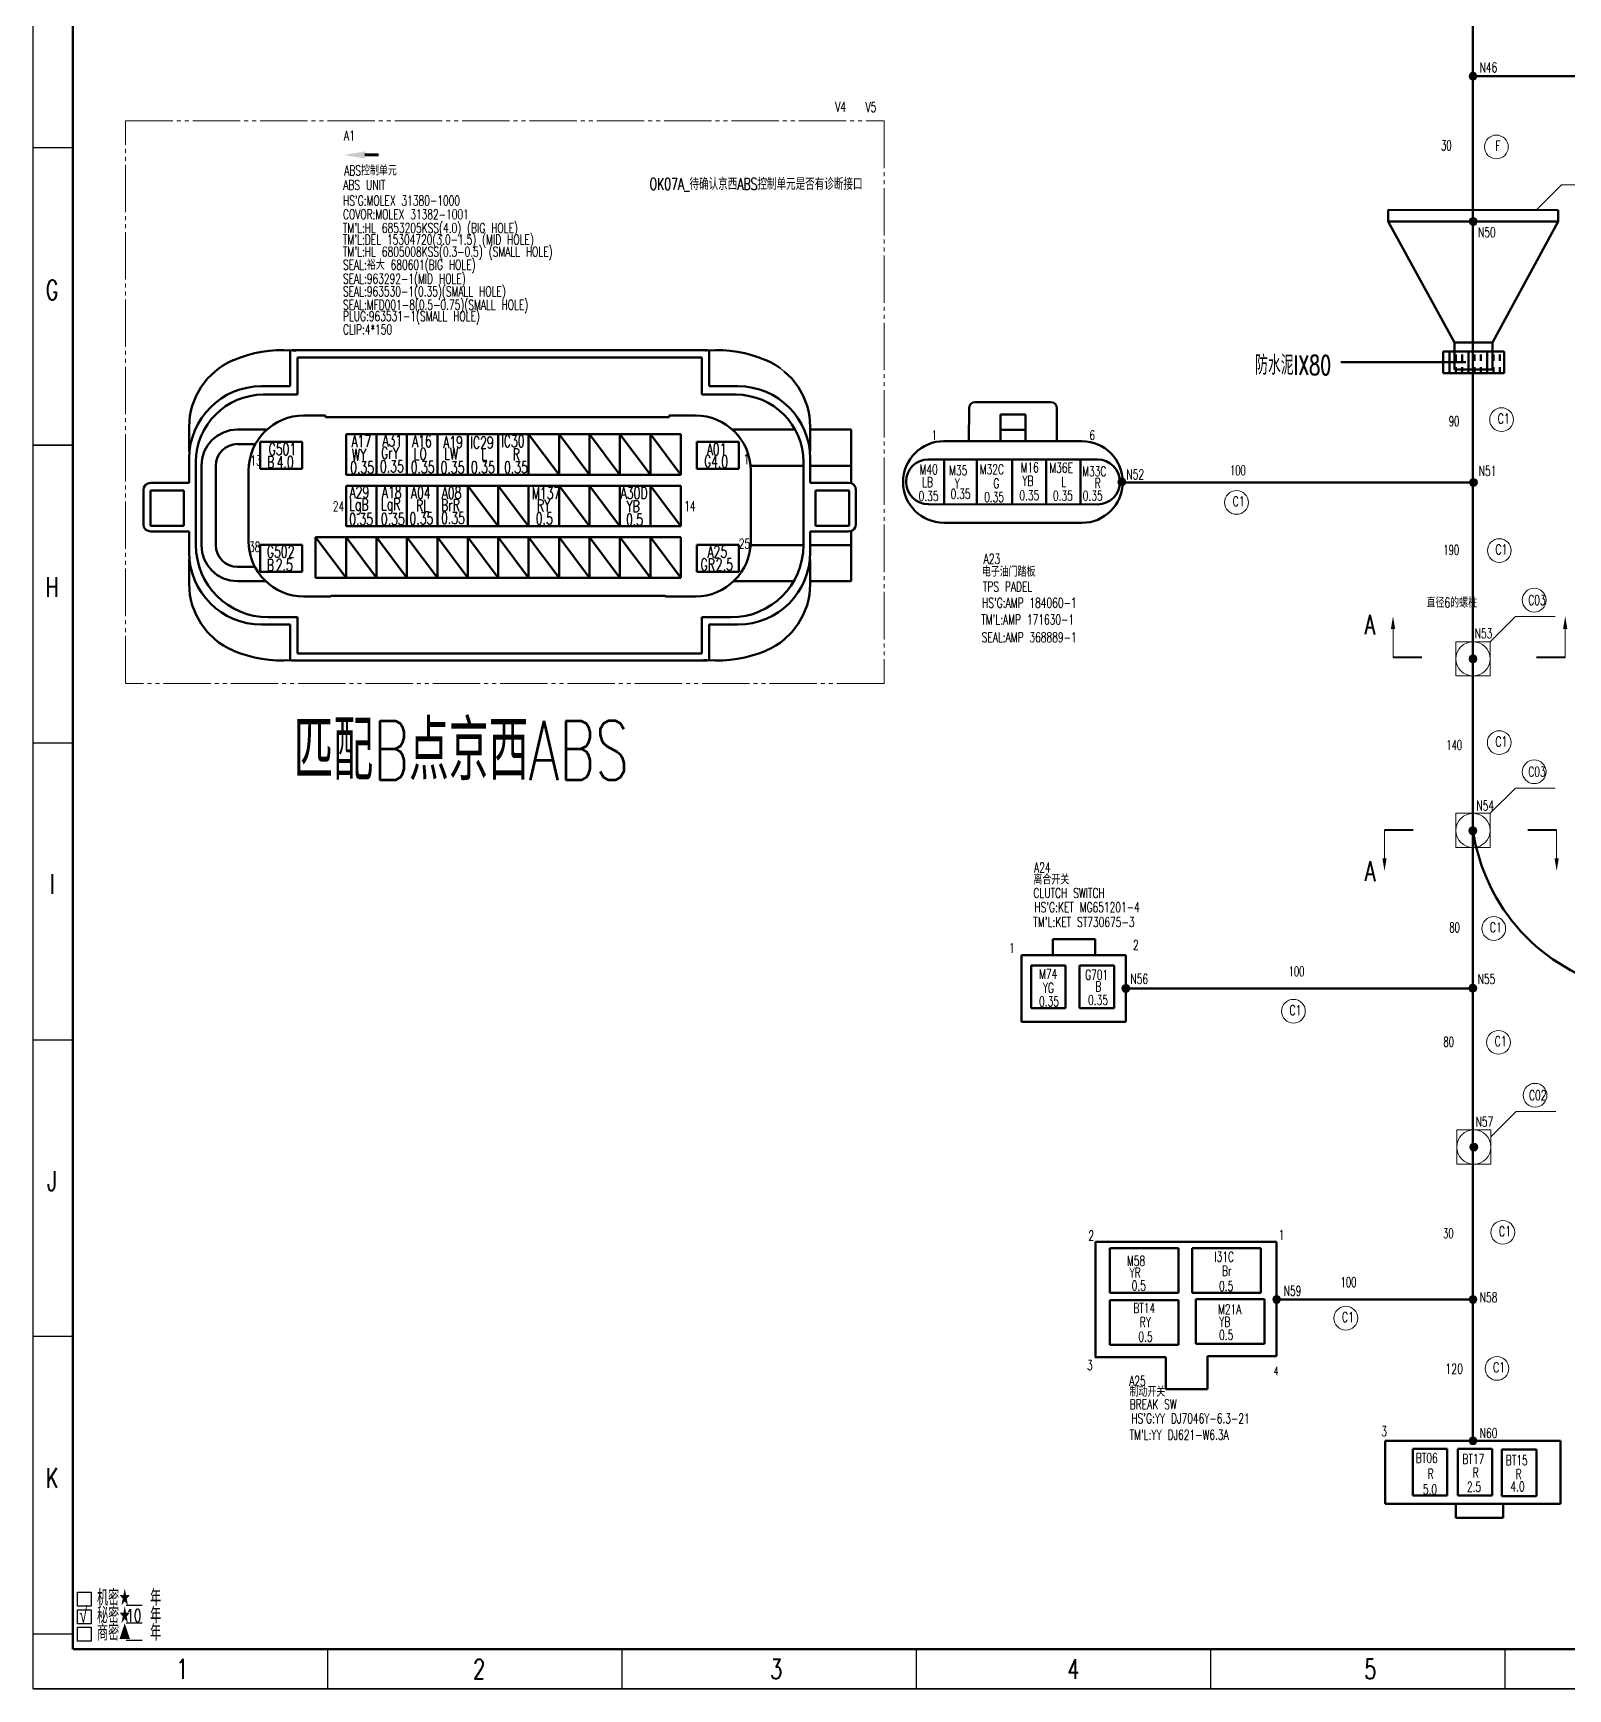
# Model space of a CAD drawing. Header units: millimetres. Extents: x 1685 to 4064, y 70 to 911.
# Drawn here: x 1685.3 to 2072.8, y 69.6 to 487.8 of the extents above; entities that cross this region are included whole.
import ezdxf
from ezdxf.enums import TextEntityAlignment as Align

# ---------------------------------------------------------------- set-up
doc = ezdxf.new("R2010")
doc.units = ezdxf.units.MM
doc.linetypes.add('PHANTOM', pattern=[17, 12, -1, 1, -1, 1, -1])
for name, color, linetype, lineweight in [('0Filament', 7, 'Continuous', 20), ('4CONTOUR', 4, 'Continuous', 50), ('5PHANTOM', 6, 'PHANTOM', 20)]:
    doc.layers.add(name, color=color, linetype=linetype, lineweight=lineweight)
doc.layers.add('2FRAM', color=2, linetype='Continuous')
doc.styles.add('HZ', font='TXT', dxfattribs={"width": 0.7, "height": 4, "bigfont": 'HZTXT'})

msp = doc.modelspace()

# ---------------------------------------------------------------- hatches: boundary and pattern name
at = {"layer": '0Filament'}
h = msp.add_hatch(color=256, dxfattribs=at)
edge = h.paths.add_edge_path()
edge.add_arc((2048.827, 476.878), 1, 0, 360)
msp.add_hatch(color=256, dxfattribs=at).paths.add_polyline_path([(1769.131, 456.653), (1772.537, 456.653), (1772.537, 457.429), (1769.131, 457.429)])
h = msp.add_hatch(color=256, dxfattribs=at)
edge = h.paths.add_edge_path()
edge.add_arc((2048.884, 440.21), 1, 0, 360)
h = msp.add_hatch(color=256, dxfattribs=at)
edge = h.paths.add_edge_path()
edge.add_arc((1960.135, 374.433), 1, 0, 360)
h = msp.add_hatch(color=256, dxfattribs=at)
edge = h.paths.add_edge_path()
edge.add_arc((2048.92, 374.306), 1, 0, 360)
h = msp.add_hatch(color=256, dxfattribs=at)
edge = h.paths.add_edge_path()
edge.add_arc((2048.827, 329.753), 1, 0, 360)
h = msp.add_hatch(color=256, dxfattribs=at)
edge = h.paths.add_edge_path()
edge.add_arc((2048.78, 286.346), 1, 0, 360)
h = msp.add_hatch(color=256, dxfattribs=at)
edge = h.paths.add_edge_path()
edge.add_arc((1961.175, 246.521), 1, 0, 360)
h = msp.add_hatch(color=256, dxfattribs=at)
edge = h.paths.add_edge_path()
edge.add_arc((2048.767, 246.571), 1, 0, 360)
h = msp.add_hatch(color=256, dxfattribs=at)
edge = h.paths.add_edge_path()
edge.add_arc((2049.04, 206.455), 1, 0, 360)
h = msp.add_hatch(color=256, dxfattribs=at)
edge = h.paths.add_edge_path()
edge.add_arc((1999.25, 167.985), 1, 0, 360)
h = msp.add_hatch(color=256, dxfattribs=at)
edge = h.paths.add_edge_path()
edge.add_arc((2048.827, 167.985), 1, 0, 360)
h = msp.add_hatch(color=256, dxfattribs=at)
edge = h.paths.add_edge_path()
edge.add_arc((2048.827, 132.289), 1, 0, 360)

# ---------------------------------------------------------------- linework, layer by layer
for p, q in [((1685.279, 69.624), (1685.279, 910.624)), ((1695.271, 458.829), (1685.369, 458.829)), ((1695.297, 383.691), (1685.313, 383.691)), ((1695.297, 383.587), (1685.313, 383.587)), ((1695.271, 308.449), (1685.369, 308.449)), ((1695.27, 233.42), (1685.367, 233.42)), ((1695.271, 158.607), (1685.369, 158.607)), ((1696.461, 94.019), (1699.961, 94.019)), ((1696.461, 90.519), (1696.461, 94.019)), ((1699.961, 94.019), (1699.961, 90.519)), ((1699.961, 90.519), (1696.461, 90.519)), ((1696.461, 86.055), (1696.461, 89.555)), ((1696.461, 89.555), (1699.961, 89.555)), ((1699.961, 89.555), (1699.961, 86.055)), ((1708.732, 90.733), (1712.838, 90.733)), ((1699.961, 86.055), (1696.461, 86.055)), ((1696.461, 81.672), (1696.461, 85.172)), ((1696.461, 85.172), (1699.961, 85.172)), ((1699.961, 85.172), (1699.961, 81.672)), ((1708.732, 86.269), (1712.838, 86.269)), ((1695.297, 83.468), (1685.313, 83.468)), ((1699.961, 81.672), (1696.461, 81.672)), ((1708.732, 81.886), (1712.838, 81.886)), ((1759.592, 79.624), (1759.592, 69.624)), ((1833.904, 79.624), (1833.904, 69.624)), ((1908.217, 79.624), (1908.217, 69.624)), ((1982.529, 79.624), (1982.529, 69.624)), ((2056.842, 79.624), (2056.842, 69.624)), ((2874.279, 69.624), (1685.279, 69.624)), ((1685.279, 69.624), (4063.279, 69.624))]:
    msp.add_line(p, q)
for p, q in [((1769.131, 456.745), (1769.131, 457.487)), ((1769.131, 457.487), (1769.131, 457.487)), ((1769.131, 457.487), (1769.131, 456.745)), ((1769.131, 456.745), (1769.131, 456.745)), ((2064.789, 443.079), (2071.174, 449.463)), ((2071.174, 449.463), (2081.174, 449.463)), ((1874.945, 402.351), (1873.891, 403.168)), ((1844.985, 345.65), (1844.985, 345.494)), ((2053.147, 334.073), (2059.531, 340.458)), ((2059.531, 340.458), (2069.531, 340.458)), ((2028.636, 337.279), (2028.636, 330.124)), ((2072.1, 337.279), (2072.1, 330.124)), ((2044.507, 325.433), (2044.507, 334.073)), ((2044.507, 334.073), (2053.147, 334.073)), ((2044.507, 333.048), (2044.507, 326.459)), ((2053.147, 334.073), (2053.147, 325.433)), ((2053.147, 325.433), (2044.507, 325.433)), ((2053.147, 290.735), (2059.531, 297.12)), ((2059.531, 297.12), (2069.531, 297.12)), ((2044.507, 282.095), (2044.507, 290.735)), ((2044.507, 290.735), (2053.147, 290.735)), ((2044.507, 289.71), (2044.507, 283.12)), ((2053.147, 290.735), (2053.147, 282.095)), ((2026.484, 279.405), (2026.484, 286.559)), ((2069.948, 279.405), (2069.948, 286.559)), ((2053.147, 282.095), (2044.507, 282.095)), ((2053.36, 209.034), (2059.745, 215.419)), ((2059.745, 215.419), (2069.745, 215.419)), ((2044.72, 202.135), (2044.72, 210.775)), ((2044.72, 210.775), (2053.36, 210.775)), ((2044.72, 209.749), (2044.72, 203.16)), ((2053.36, 210.775), (2053.36, 202.135)), ((2053.36, 202.135), (2044.72, 202.135))]:
    msp.add_line(p, q, dxfattribs=at)
at = {"layer": '0Filament', "lineweight": 40}
for p, q in [((2035.89, 330.124), (2028.636, 330.124)), ((2072.1, 330.124), (2064.846, 330.124)), ((2026.484, 286.559), (2033.738, 286.559)), ((2062.694, 286.559), (2069.948, 286.559))]:
    msp.add_line(p, q, dxfattribs=at)
at = {"layer": '0Filament'}
for centre, radius in [((2048.827, 476.878), 1), ((2048.827, 476.878), 1), ((2054.726, 459.022), 3), ((2048.884, 440.21), 1), ((2048.884, 440.21), 1), ((2056.043, 390.159), 3), ((1960.135, 374.433), 1), ((1960.135, 374.433), 1), ((1989.11, 369.253), 3), ((2048.92, 374.306), 1), ((2048.92, 374.306), 1), ((2055.477, 357.091), 3), ((2064.279, 344.577), 3), ((2048.827, 329.753), 4.32), ((2048.827, 329.753), 1), ((2048.827, 329.753), 1), ((2055.457, 308.592), 3), ((2064.279, 301.239), 3), ((2048.827, 286.415), 4.32), ((2048.78, 286.346), 1), ((2048.78, 286.346), 1), ((2054.066, 261.659), 3), ((1961.175, 246.521), 1), ((1961.175, 246.521), 1), ((2048.767, 246.571), 1), ((2048.767, 246.571), 1), ((2003.485, 240.754), 3), ((2055.266, 232.908), 3), ((2064.492, 219.538), 3), ((2049.04, 206.455), 4.32), ((2049.04, 206.455), 1), ((2049.04, 206.455), 1), ((2056.351, 184.914), 3), ((1999.25, 167.985), 1), ((1999.25, 167.985), 1), ((2048.827, 167.985), 1), ((2048.827, 167.985), 1), ((2016.717, 163.237), 3), ((2054.888, 150.549), 3), ((2048.827, 132.289), 1), ((2048.827, 132.289), 1)]:
    msp.add_circle(centre, radius, dxfattribs=at)
for points in [[(1769.131, 456.096), (1763.731, 456.996), (1769.131, 457.896)], [(2029.176, 337.279), (2028.097, 337.279), (2028.636, 340.516)], [(2072.639, 337.279), (2071.56, 337.279), (2072.1, 340.516)], [(2025.945, 279.405), (2027.024, 279.405), (2026.484, 276.168)], [(2069.408, 279.405), (2070.487, 279.405), (2069.948, 276.168)]]:
    msp.add_solid(points, dxfattribs=at)
at = {"layer": '2FRAM', "linetype": 'ByBlock', "lineweight": 50}
msp.add_line((1695.279, 79.624), (1695.279, 900.624), dxfattribs=at)
at = {"layer": '2FRAM', "color": 2, "linetype": 'ByBlock', "lineweight": 50}
for p, q in [((1710.279, 79.624), (1695.368, 79.624)), ((4053.279, 79.624), (1710.279, 79.624))]:
    msp.add_line(p, q, dxfattribs=at)
at = {"layer": '4CONTOUR'}
for p, q in [((2048.787, 735.638), (2048.787, 132.289)), ((2049.014, 476.878), (3433.755, 476.878)), ((2027.369, 440.224), (2027.371, 443.104)), ((2070.319, 440.195), (2027.369, 440.224)), ((2027.369, 440.224), (2044.162, 409.646)), ((2070.321, 443.075), (2027.371, 443.104)), ((2070.319, 440.195), (2053.762, 409.64)), ((2070.319, 440.195), (2070.321, 443.075)), ((1737.632, 405.874), (1735.898, 405.195)), ((1739.403, 406.444), (1737.632, 405.874)), ((1741.197, 406.914), (1739.403, 406.444)), ((1743.016, 407.27), (1741.197, 406.914)), ((1744.853, 407.522), (1743.016, 407.27)), ((1746.7, 407.669), (1744.853, 407.522)), ((1748.561, 407.702), (1746.7, 407.669)), ((1750.423, 407.626), (1748.561, 407.702)), ((1751.572, 407.536), (1749.91, 407.669)), ((1750.2, 398.586), (1750.2, 407.641)), ((1855.53, 407.702), (1750.622, 407.702)), ((1751.187, 407.565), (1750.622, 407.702)), ((1752.023, 396.473), (1752.023, 405.879)), ((1854.125, 405.879), (1752.023, 405.879)), ((1854.125, 405.879), (1854.125, 396.473)), ((1854.961, 407.565), (1855.53, 407.702)), ((1856.171, 407.669), (1855.331, 407.603)), ((1857.591, 407.702), (1855.73, 407.626)), ((1855.948, 398.586), (1855.948, 407.641)), ((1859.452, 407.669), (1857.591, 407.702)), ((1861.299, 407.522), (1859.452, 407.669)), ((1863.137, 407.27), (1861.299, 407.522)), ((1864.955, 406.914), (1863.137, 407.27)), ((1866.75, 406.444), (1864.955, 406.914)), ((1868.521, 405.874), (1866.75, 406.444)), ((1870.254, 405.195), (1868.521, 405.874)), ((2041.27, 401.893), (2041.27, 407.379)), ((2041.27, 407.379), (2056.679, 407.379)), ((2041.304, 404.993), (2041.304, 406.581)), ((2042.891, 401.893), (2042.891, 407.379)), ((2044.16, 402.786), (2044.162, 409.646)), ((2053.762, 409.64), (2044.162, 409.646)), ((2044.479, 404.993), (2044.479, 406.581)), ((2046.066, 404.993), (2046.066, 406.581)), ((2047.654, 401.893), (2047.654, 407.379)), ((2049.241, 404.993), (2049.241, 406.581)), ((2050.829, 404.993), (2050.829, 406.581)), ((2052.416, 401.893), (2052.416, 407.379)), ((2053.757, 402.779), (2053.762, 409.64)), ((2054.004, 404.993), (2054.004, 406.581)), ((2055.591, 404.993), (2055.591, 406.581)), ((2056.679, 407.379), (2056.679, 401.893)), ((1731.207, 402.351), (1729.313, 400.514)), ((1732.262, 403.168), (1731.207, 402.351)), ((1733.377, 403.913), (1732.262, 403.168)), ((1734.555, 404.573), (1733.377, 403.913)), ((1735.789, 405.153), (1734.555, 404.573)), ((1871.598, 404.573), (1870.363, 405.153)), ((1872.775, 403.913), (1871.598, 404.573)), ((1873.891, 403.168), (1872.775, 403.913)), ((1876.84, 400.514), (1874.945, 402.351)), ((2047.018, 404.65), (2015.439, 404.65)), ((2056.679, 401.893), (2041.27, 401.893)), ((2041.304, 401.893), (2041.304, 403.406)), ((2044.16, 402.786), (2053.76, 402.779)), ((2044.479, 401.893), (2044.479, 403.406)), ((2046.066, 401.893), (2046.066, 403.406)), ((2049.241, 401.893), (2049.241, 403.406)), ((2050.829, 401.893), (2050.829, 403.406)), ((2054.004, 401.893), (2054.004, 403.406)), ((2055.591, 401.893), (2055.591, 403.406)), ((1727.708, 398.429), (1726.417, 396.141)), ((1729.313, 400.514), (1727.708, 398.429)), ((1737.494, 397.765), (1735.818, 397.152)), ((1739.241, 398.211), (1737.494, 397.765)), ((1741.055, 398.491), (1739.241, 398.211)), ((1742.916, 398.586), (1741.055, 398.491)), ((1742.907, 398.586), (1750.2, 398.586)), ((1863.241, 398.586), (1855.948, 398.586)), ((1865.102, 398.491), (1863.236, 398.586)), ((1866.916, 398.211), (1865.102, 398.491)), ((1868.663, 397.765), (1866.916, 398.211)), ((1870.34, 397.152), (1868.663, 397.765)), ((1878.444, 398.429), (1876.84, 400.514)), ((1879.736, 396.141), (1878.444, 398.429)), ((1725.467, 393.677), (1725.125, 392.39)), ((1726.417, 396.141), (1725.467, 393.677)), ((1730.025, 393.24), (1728.848, 391.948)), ((1731.317, 394.417), (1730.025, 393.24)), ((1732.722, 395.471), (1731.317, 394.417)), ((1733.885, 393.568), (1732.575, 392.589)), ((1734.227, 396.383), (1732.722, 395.471)), ((1735.286, 394.417), (1733.885, 393.568)), ((1735.818, 397.152), (1734.227, 396.383)), ((1736.772, 395.134), (1735.286, 394.417)), ((1738.334, 395.704), (1736.772, 395.134)), ((1739.968, 396.127), (1738.334, 395.704)), ((1741.653, 396.383), (1739.968, 396.127)), ((1743.391, 396.473), (1741.653, 396.383)), ((1743.382, 396.473), (1752.023, 396.473)), ((1854.125, 396.473), (1862.766, 396.473)), ((1864.499, 396.383), (1862.757, 396.473)), ((1866.185, 396.127), (1864.499, 396.383)), ((1867.818, 395.704), (1866.185, 396.127)), ((1869.38, 395.134), (1867.818, 395.704)), ((1870.867, 394.417), (1869.38, 395.134)), ((1871.93, 396.383), (1870.34, 397.152)), ((1872.267, 393.568), (1870.867, 394.417)), ((1873.435, 395.471), (1871.93, 396.383)), ((1873.578, 392.589), (1872.267, 393.568)), ((1874.841, 394.417), (1873.435, 395.471)), ((1876.132, 393.24), (1874.841, 394.417)), ((1877.31, 391.948), (1876.132, 393.24)), ((1880.685, 393.677), (1879.736, 396.141)), ((1881.027, 392.39), (1880.685, 393.677)), ((1942.175, 394.59), (1923.167, 394.61)), ((1724.726, 389.731), (1724.674, 388.368)), ((1724.878, 391.07), (1724.726, 389.731)), ((1725.125, 392.39), (1724.878, 391.07)), ((1726.882, 389.038), (1726.113, 387.447)), ((1727.794, 390.543), (1726.882, 389.038)), ((1728.848, 391.948), (1727.794, 390.543)), ((1729.289, 388.971), (1728.439, 387.571)), ((1730.267, 390.282), (1729.289, 388.971)), ((1731.369, 391.488), (1730.267, 390.282)), ((1732.575, 392.589), (1731.369, 391.488)), ((1747, 389.546), (1745.85, 388.843)), ((1748.22, 390.13), (1747, 389.546)), ((1749.502, 390.6), (1748.22, 390.13)), ((1750.841, 390.947), (1749.502, 390.6)), ((1752.227, 391.155), (1750.841, 390.947)), ((1753.652, 391.231), (1752.227, 391.155)), ((1753.642, 391.231), (1759.097, 391.231)), ((1759.097, 390.785), (1759.097, 391.231)), ((1759.097, 390.785), (1845.882, 390.785)), ((1845.882, 390.785), (1845.882, 391.231)), ((1845.882, 391.231), (1852.506, 391.231)), ((1853.925, 391.155), (1852.496, 391.231)), ((1855.312, 390.947), (1853.925, 391.155)), ((1856.651, 390.6), (1855.312, 390.947)), ((1857.933, 390.13), (1856.651, 390.6)), ((1859.153, 389.546), (1857.933, 390.13)), ((1860.302, 388.843), (1859.153, 389.546)), ((1874.784, 391.488), (1873.578, 392.589)), ((1875.885, 390.282), (1874.784, 391.488)), ((1876.863, 388.971), (1875.885, 390.282)), ((1877.713, 387.571), (1876.863, 388.971)), ((1878.364, 390.543), (1877.31, 391.948)), ((1879.275, 389.038), (1878.364, 390.543)), ((1880.044, 387.447), (1879.275, 389.038)), ((1881.274, 391.07), (1881.027, 392.39)), ((1881.426, 389.731), (1881.274, 391.07)), ((1881.474, 388.368), (1881.426, 389.731)), ((1921.581, 393.028), (1921.573, 384.712)), ((1929.5, 391.435), (1929.493, 384.703)), ((1935.836, 391.429), (1929.5, 391.435)), ((1935.836, 391.429), (1935.829, 384.697)), ((1943.757, 393.004), (1943.749, 384.688)), ((1724.674, 388.364), (1724.674, 382.177)), ((1725.5, 385.771), (1725.054, 384.024)), ((1726.113, 387.447), (1725.5, 385.771)), ((1727.722, 386.085), (1727.153, 384.522)), ((1728.439, 387.571), (1727.722, 386.085)), ((1730.424, 384.978), (1729.308, 383.63)), ((1731.773, 386.094), (1730.424, 384.978)), ((1733.32, 386.934), (1731.773, 386.094)), ((1735.03, 387.466), (1733.32, 386.934)), ((1736.862, 387.651), (1735.03, 387.466)), ((1744.312, 387.647), (1736.867, 387.647)), ((1742.08, 385.073), (1741.378, 383.924)), ((1742.883, 386.151), (1742.08, 385.073)), ((1743.785, 387.139), (1742.883, 386.151)), ((1744.773, 388.041), (1743.785, 387.139)), ((1745.85, 388.843), (1744.773, 388.041)), ((1771.972, 386.479), (1764.288, 386.479)), ((1764.288, 386.479), (1764.288, 376.241)), ((1779.655, 386.479), (1771.972, 386.479)), ((1771.972, 386.479), (1771.972, 376.241)), ((1787.339, 386.479), (1779.655, 386.479)), ((1779.655, 386.479), (1779.655, 376.241)), ((1795.022, 386.479), (1787.339, 386.479)), ((1787.339, 386.479), (1787.339, 376.241)), ((1802.706, 386.479), (1795.022, 386.479)), ((1795.022, 386.479), (1795.022, 376.241)), ((1810.389, 386.479), (1802.706, 386.479)), ((1802.706, 386.479), (1802.706, 376.241)), ((1818.073, 386.479), (1810.389, 386.479)), ((1810.389, 386.479), (1810.389, 376.241)), ((1810.389, 386.479), (1818.073, 376.241)), ((1825.757, 386.479), (1818.073, 386.479)), ((1818.073, 386.479), (1818.073, 376.241)), ((1818.073, 386.479), (1825.757, 376.241)), ((1833.44, 386.479), (1825.757, 386.479)), ((1825.757, 386.479), (1825.757, 376.241)), ((1825.757, 386.479), (1833.44, 376.241)), ((1841.124, 386.479), (1833.44, 386.479)), ((1833.44, 386.479), (1833.44, 376.241)), ((1833.44, 386.479), (1841.124, 376.241)), ((1848.807, 386.479), (1841.124, 386.479)), ((1841.124, 386.479), (1841.124, 376.241)), ((1841.124, 386.479), (1848.807, 376.241)), ((1848.807, 386.479), (1848.807, 376.241)), ((1861.38, 388.041), (1860.302, 388.843)), ((1862.368, 387.139), (1861.38, 388.041)), ((1871.65, 387.647), (1861.84, 387.647)), ((1863.27, 386.151), (1862.368, 387.139)), ((1864.072, 385.073), (1863.27, 386.151)), ((1864.775, 383.924), (1864.072, 385.073)), ((1871.65, 387.647), (1877.67, 387.647)), ((1878.43, 386.085), (1877.713, 387.571)), ((1879, 384.522), (1878.43, 386.085)), ((1880.657, 385.771), (1880.044, 387.447)), ((1881.103, 384.024), (1880.657, 385.771)), ((1881.474, 388.364), (1881.474, 382.177)), ((1881.474, 387.647), (1884.493, 387.647)), ((1891.843, 387.647), (1884.493, 387.647)), ((1891.843, 384), (1891.843, 387.647)), ((1950.085, 384.682), (1915.237, 384.718)), ((1935.832, 387.612), (1929.496, 387.618)), ((1724.674, 382.177), (1724.764, 382.177)), ((1724.774, 382.21), (1724.679, 380.349)), ((1725.054, 384.024), (1724.774, 382.21)), ((1726.474, 381.204), (1726.383, 379.466)), ((1726.73, 382.889), (1726.474, 381.204)), ((1727.153, 384.522), (1726.73, 382.889)), ((1728.468, 382.082), (1727.936, 380.373)), ((1729.308, 383.63), (1728.468, 382.082)), ((1731.82, 380.658), (1731.502, 379.627)), ((1732.328, 381.588), (1731.82, 380.658)), ((1732.998, 382.4), (1732.328, 381.588)), ((1733.809, 383.07), (1732.998, 382.4)), ((1734.74, 383.578), (1733.809, 383.07)), ((1735.77, 383.896), (1734.74, 383.578)), ((1736.872, 384.01), (1735.77, 383.896)), ((1736.867, 384), (1741.421, 384)), ((1740.324, 381.422), (1739.977, 380.083)), ((1740.794, 382.704), (1740.324, 381.422)), ((1741.378, 383.924), (1740.794, 382.704)), ((1753.177, 384.578), (1742.604, 384.578)), ((1742.604, 384.578), (1742.604, 377.723)), ((1753.177, 384.578), (1753.177, 377.723)), ((1863.433, 384.578), (1852.86, 384.578)), ((1852.86, 384.578), (1852.86, 377.723)), ((1863.433, 384.578), (1863.433, 377.723)), ((1865.359, 382.704), (1864.775, 383.924)), ((1865.829, 381.422), (1865.359, 382.704)), ((1866.175, 380.083), (1865.829, 381.422)), ((1879.422, 382.889), (1879, 384.522)), ((1879.679, 381.204), (1879.422, 382.889)), ((1879.764, 379.466), (1879.679, 381.204)), ((1881.383, 382.21), (1881.103, 384.024)), ((1881.474, 380.349), (1881.383, 382.21)), ((1881.383, 382.177), (1881.474, 382.177)), ((1891.843, 378.53), (1891.843, 384)), ((1724.674, 374.2), (1724.674, 380.354)), ((1726.383, 358.508), (1726.383, 379.471)), ((1727.936, 380.373), (1727.751, 378.54)), ((1727.751, 358.475), (1727.751, 378.53)), ((1731.502, 379.627), (1731.388, 378.526)), ((1731.397, 378.53), (1731.397, 358.475)), ((1739.768, 378.697), (1739.692, 377.272)), ((1739.692, 359.439), (1739.692, 377.282)), ((1739.977, 380.083), (1739.768, 378.697)), ((1742.604, 377.723), (1753.177, 377.723)), ((1852.86, 377.723), (1863.433, 377.723)), ((1866.384, 378.697), (1866.175, 380.083)), ((1866.456, 377.272), (1866.384, 378.697)), ((1879.764, 378.53), (1866.399, 378.53)), ((1866.456, 359.439), (1866.456, 377.282)), ((1879.764, 358.508), (1879.764, 379.471)), ((1881.474, 380.354), (1881.474, 374.2)), ((1891.843, 378.53), (1881.474, 378.53)), ((1891.843, 378.53), (1891.843, 374.077)), ((1954.029, 380.084), (1911.34, 380.129)), ((1915.275, 380.125), (1915.263, 368.8)), ((1923.558, 368.791), (1923.57, 380.116)), ((1932.472, 380.107), (1932.472, 368.782)), ((1941.019, 380.098), (1941.019, 368.773)), ((1949.724, 380.089), (1949.712, 368.763)), ((1713.265, 373.061), (1713.136, 372.353)), ((1713.141, 372.377), (1713.141, 363.745)), ((1713.659, 373.664), (1713.265, 373.061)), ((1714.257, 374.072), (1713.659, 373.664)), ((1714.96, 374.214), (1714.257, 374.072)), ((1714.874, 372.296), (1714.874, 363.303)), ((1714.874, 372.296), (1723.345, 372.296)), ((1714.964, 374.2), (1724.674, 374.2)), ((1723.345, 363.303), (1723.345, 372.296)), ((1764.288, 376.241), (1771.972, 376.241)), ((1771.972, 373.479), (1764.288, 373.479)), ((1764.288, 373.479), (1764.288, 363.241)), ((1771.972, 376.241), (1779.655, 376.241)), ((1779.655, 373.479), (1771.972, 373.479)), ((1771.972, 373.479), (1771.972, 363.241)), ((1779.655, 376.241), (1787.339, 376.241)), ((1787.339, 373.479), (1779.655, 373.479)), ((1779.655, 373.479), (1779.655, 363.241)), ((1787.339, 376.241), (1795.022, 376.241)), ((1795.022, 373.479), (1787.339, 373.479)), ((1787.339, 373.479), (1787.339, 363.241)), ((1795.022, 376.241), (1802.706, 376.241)), ((1802.706, 373.479), (1795.022, 373.479)), ((1795.022, 373.479), (1795.022, 363.241)), ((1795.022, 373.479), (1802.706, 363.241)), ((1802.706, 376.241), (1810.389, 376.241)), ((1810.389, 373.479), (1802.706, 373.479)), ((1802.706, 373.479), (1802.706, 363.241)), ((1802.706, 373.479), (1810.389, 363.241)), ((1810.389, 376.241), (1818.073, 376.241)), ((1818.073, 373.479), (1810.389, 373.479)), ((1810.389, 373.479), (1810.389, 363.241)), ((1818.073, 376.241), (1825.757, 376.241)), ((1825.757, 373.479), (1818.073, 373.479)), ((1818.073, 373.479), (1818.073, 363.241)), ((1818.073, 373.479), (1825.757, 363.241)), ((1825.757, 376.241), (1833.44, 376.241)), ((1833.44, 373.479), (1825.757, 373.479)), ((1825.757, 373.479), (1825.757, 363.241)), ((1825.757, 373.479), (1833.44, 363.241)), ((1833.44, 376.241), (1841.124, 376.241)), ((1841.124, 373.479), (1833.44, 373.479)), ((1833.44, 373.479), (1833.44, 363.241)), ((1841.124, 376.241), (1848.807, 376.241)), ((1848.807, 373.479), (1841.124, 373.479)), ((1841.124, 373.479), (1841.124, 363.241)), ((1841.124, 373.479), (1848.807, 363.241)), ((1848.807, 373.479), (1848.807, 363.241)), ((1891.183, 374.2), (1881.474, 374.2)), ((1882.803, 363.303), (1882.803, 372.296)), ((1891.278, 372.296), (1882.803, 372.296)), ((1891.872, 374.082), (1891.164, 374.21)), ((1891.278, 372.296), (1891.278, 363.303)), ((1892.475, 373.687), (1891.872, 374.082)), ((1892.883, 373.089), (1892.475, 373.687)), ((1893.021, 372.386), (1892.883, 373.089)), ((1893.007, 372.377), (1893.007, 363.745)), ((2048.88, 374.306), (1959.82, 374.306)), ((1954.017, 368.759), (1911.328, 368.804)), ((1950.063, 364.09), (1915.215, 364.127)), ((1713.132, 363.736), (1713.274, 363.028)), ((1713.274, 363.028), (1713.682, 362.43)), ((1713.682, 362.43), (1714.285, 362.036)), ((1714.285, 362.036), (1714.993, 361.907)), ((1723.345, 363.303), (1714.874, 363.303)), ((1724.674, 361.922), (1714.964, 361.922)), ((1724.674, 356.651), (1724.674, 361.922)), ((1764.288, 360.479), (1756.605, 360.479)), ((1756.605, 360.479), (1756.605, 350.241)), ((1756.605, 360.479), (1764.288, 350.241)), ((1764.288, 363.241), (1771.972, 363.241)), ((1771.972, 360.479), (1764.288, 360.479)), ((1764.288, 360.479), (1764.288, 350.241)), ((1764.288, 360.479), (1771.972, 350.241)), ((1771.972, 363.241), (1779.655, 363.241)), ((1779.655, 360.479), (1771.972, 360.479)), ((1771.972, 360.479), (1771.972, 350.241)), ((1771.972, 360.479), (1779.655, 350.241)), ((1779.655, 363.241), (1787.339, 363.241)), ((1787.339, 360.479), (1779.655, 360.479)), ((1779.655, 360.479), (1779.655, 350.241)), ((1779.655, 360.479), (1787.339, 350.241)), ((1787.339, 363.241), (1795.022, 363.241)), ((1795.022, 360.479), (1787.339, 360.479)), ((1787.339, 360.479), (1787.339, 350.241)), ((1787.339, 360.479), (1795.022, 350.241)), ((1795.022, 363.241), (1802.706, 363.241)), ((1802.706, 360.479), (1795.022, 360.479)), ((1795.022, 360.479), (1795.022, 350.241)), ((1795.022, 360.479), (1802.706, 350.241)), ((1802.706, 363.241), (1810.389, 363.241)), ((1810.389, 360.479), (1802.706, 360.479)), ((1802.706, 360.479), (1802.706, 350.241)), ((1802.706, 360.479), (1810.389, 350.241)), ((1810.389, 363.241), (1818.073, 363.241)), ((1818.073, 360.479), (1810.389, 360.479)), ((1810.389, 360.479), (1810.389, 350.241)), ((1810.389, 360.479), (1818.073, 350.241)), ((1818.073, 363.241), (1825.757, 363.241)), ((1825.757, 360.479), (1818.073, 360.479)), ((1818.073, 360.479), (1818.073, 350.241)), ((1818.073, 360.479), (1825.757, 350.241)), ((1825.757, 363.241), (1833.44, 363.241)), ((1833.44, 360.479), (1825.757, 360.479)), ((1825.757, 360.479), (1825.757, 350.241)), ((1825.757, 360.479), (1833.44, 350.241)), ((1833.44, 363.241), (1841.124, 363.241)), ((1841.124, 360.479), (1833.44, 360.479)), ((1833.44, 360.479), (1833.44, 350.241)), ((1833.44, 360.479), (1841.124, 350.241)), ((1841.124, 363.241), (1848.807, 363.241)), ((1848.807, 360.479), (1841.124, 360.479)), ((1841.124, 360.479), (1841.124, 350.241)), ((1841.124, 360.479), (1848.807, 350.241)), ((1848.807, 360.479), (1848.807, 350.241)), ((1881.474, 361.922), (1881.474, 356.651)), ((1881.474, 361.922), (1891.183, 361.922)), ((1882.803, 363.303), (1891.278, 363.303)), ((1891.193, 361.907), (1891.9, 362.045)), ((1891.843, 362.045), (1891.843, 358.475)), ((1891.9, 362.045), (1892.499, 362.454)), ((1892.499, 362.454), (1892.893, 363.057)), ((1892.893, 363.057), (1893.021, 363.764)), ((1724.679, 356.661), (1724.774, 354.795)), ((1726.369, 358.494), (1726.464, 356.623)), ((1726.464, 356.623), (1726.744, 354.814)), ((1727.751, 358.47), (1727.936, 356.632)), ((1727.936, 356.632), (1728.468, 354.923)), ((1731.388, 358.479), (1731.502, 357.373)), ((1731.502, 357.373), (1731.82, 356.343)), ((1731.82, 356.343), (1732.328, 355.412)), ((1739.692, 359.448), (1739.768, 358.019)), ((1739.768, 358.019), (1739.977, 356.632)), ((1739.977, 356.632), (1740.324, 355.294)), ((1753.177, 358.578), (1742.604, 358.578)), ((1742.604, 358.578), (1742.604, 351.723)), ((1753.177, 358.578), (1753.177, 351.723)), ((1863.433, 358.578), (1852.86, 358.578)), ((1852.86, 358.578), (1852.86, 351.723)), ((1863.433, 358.578), (1863.433, 351.723)), ((1865.829, 355.294), (1866.175, 356.632)), ((1866.175, 356.632), (1866.384, 358.019)), ((1866.384, 358.019), (1866.456, 359.448)), ((1879.764, 358.475), (1866.422, 358.475)), ((1879.408, 354.814), (1879.688, 356.623)), ((1879.688, 356.623), (1879.779, 358.494)), ((1881.383, 354.795), (1881.474, 356.661)), ((1891.843, 358.475), (1881.474, 358.475)), ((1891.843, 353.005), (1891.843, 358.475)), ((1724.674, 354.828), (1724.764, 354.828)), ((1724.674, 348.642), (1724.674, 354.828)), ((1724.774, 354.795), (1725.054, 352.981)), ((1725.054, 352.981), (1725.5, 351.234)), ((1726.744, 354.814), (1727.191, 353.062)), ((1727.191, 353.062), (1727.808, 351.386)), ((1727.808, 351.386), (1728.577, 349.79)), ((1728.468, 354.923), (1729.308, 353.375)), ((1729.308, 353.375), (1730.424, 352.027)), ((1730.424, 352.027), (1731.773, 350.911)), ((1732.328, 355.412), (1732.998, 354.6)), ((1732.998, 354.6), (1733.809, 353.931)), ((1733.809, 353.931), (1734.74, 353.423)), ((1734.74, 353.423), (1735.77, 353.105)), ((1735.77, 353.105), (1736.872, 352.995)), ((1741.268, 353.005), (1736.867, 353.005)), ((1740.324, 355.294), (1740.794, 354.012)), ((1740.794, 354.012), (1741.378, 352.791)), ((1741.378, 352.791), (1742.08, 351.642)), ((1742.08, 351.642), (1742.883, 350.564)), ((1742.604, 351.723), (1753.177, 351.723)), ((1852.86, 351.723), (1863.433, 351.723)), ((1863.27, 350.564), (1864.072, 351.642)), ((1864.072, 351.642), (1864.775, 352.791)), ((1864.775, 352.791), (1865.359, 354.012)), ((1865.359, 354.012), (1865.829, 355.294)), ((1877.576, 349.79), (1878.345, 351.386)), ((1878.345, 351.386), (1878.962, 353.062)), ((1878.962, 353.062), (1879.408, 354.814)), ((1880.657, 351.234), (1881.103, 352.981)), ((1881.103, 352.981), (1881.383, 354.795)), ((1881.383, 354.828), (1881.474, 354.828)), ((1881.474, 348.642), (1881.474, 354.828)), ((1891.843, 349.358), (1891.843, 353.005)), ((1724.674, 348.637), (1724.726, 347.269)), ((1724.726, 347.269), (1724.878, 345.93)), ((1725.5, 351.234), (1726.113, 349.558)), ((1726.113, 349.558), (1726.882, 347.967)), ((1726.882, 347.967), (1727.794, 346.462)), ((1728.577, 349.79), (1729.489, 348.285)), ((1729.489, 348.285), (1730.543, 346.88)), ((1731.773, 350.911), (1733.32, 350.071)), ((1733.32, 350.071), (1735.03, 349.539)), ((1735.03, 349.539), (1736.862, 349.358)), ((1736.867, 349.358), (1744.003, 349.358)), ((1742.883, 350.564), (1743.785, 349.577)), ((1743.785, 349.577), (1744.773, 348.675)), ((1744.773, 348.675), (1745.85, 347.872)), ((1745.85, 347.872), (1747, 347.17)), ((1747, 347.17), (1748.22, 346.586)), ((1756.605, 350.241), (1764.288, 350.241)), ((1764.288, 350.241), (1771.972, 350.241)), ((1771.972, 350.241), (1779.655, 350.241)), ((1779.655, 350.241), (1787.339, 350.241)), ((1787.339, 350.241), (1795.022, 350.241)), ((1795.022, 350.241), (1802.706, 350.241)), ((1802.706, 350.241), (1810.389, 350.241)), ((1810.389, 350.241), (1818.073, 350.241)), ((1818.073, 350.241), (1825.757, 350.241)), ((1825.757, 350.241), (1833.44, 350.241)), ((1833.44, 350.241), (1841.124, 350.241)), ((1841.124, 350.241), (1848.807, 350.241)), ((1857.933, 346.586), (1859.153, 347.17)), ((1859.153, 347.17), (1860.302, 347.872)), ((1860.302, 347.872), (1861.38, 348.675)), ((1861.38, 348.675), (1862.368, 349.577)), ((1862.144, 349.358), (1871.65, 349.358)), ((1862.368, 349.577), (1863.27, 350.564)), ((1877.31, 349.358), (1871.65, 349.358)), ((1875.61, 346.88), (1876.664, 348.285)), ((1876.664, 348.285), (1877.576, 349.79)), ((1878.364, 346.462), (1879.275, 347.967)), ((1879.275, 347.967), (1880.044, 349.558)), ((1880.044, 349.558), (1880.657, 351.234)), ((1881.274, 345.93), (1881.426, 347.269)), ((1881.426, 347.269), (1881.474, 348.637)), ((1884.493, 349.358), (1881.474, 349.358)), ((1884.493, 349.358), (1891.843, 349.358)), ((1724.878, 345.93), (1725.125, 344.61)), ((1725.125, 344.61), (1725.467, 343.324)), ((1725.467, 343.324), (1726.417, 340.859)), ((1727.794, 346.462), (1728.848, 345.057)), ((1728.848, 345.057), (1730.025, 343.765)), ((1730.025, 343.765), (1731.317, 342.588)), ((1730.543, 346.88), (1731.72, 345.584)), ((1731.72, 345.584), (1733.016, 344.406)), ((1733.016, 344.406), (1734.422, 343.352)), ((1734.422, 343.352), (1735.927, 342.441)), ((1748.22, 346.586), (1749.502, 346.116)), ((1749.502, 346.116), (1750.841, 345.769)), ((1750.841, 345.769), (1752.227, 345.56)), ((1752.227, 345.56), (1753.652, 345.489)), ((1760.427, 345.494), (1753.642, 345.494)), ((1844.985, 345.65), (1760.427, 345.65)), ((1760.427, 345.65), (1760.427, 345.494)), ((1852.506, 345.494), (1844.985, 345.494)), ((1852.496, 345.489), (1853.925, 345.56)), ((1853.925, 345.56), (1855.312, 345.769)), ((1855.312, 345.769), (1856.651, 346.116)), ((1856.651, 346.116), (1857.933, 346.586)), ((1870.226, 342.441), (1871.731, 343.352)), ((1871.731, 343.352), (1873.136, 344.406)), ((1873.136, 344.406), (1874.432, 345.584)), ((1874.432, 345.584), (1875.61, 346.88)), ((1874.841, 342.588), (1876.132, 343.765)), ((1876.132, 343.765), (1877.31, 345.057)), ((1877.31, 345.057), (1878.364, 346.462)), ((1879.736, 340.859), (1880.685, 343.324)), ((1880.685, 343.324), (1881.027, 344.61)), ((1881.027, 344.61), (1881.274, 345.93)), ((1726.417, 340.859), (1727.708, 338.571)), ((1731.317, 342.588), (1732.722, 341.534)), ((1732.722, 341.534), (1734.227, 340.622)), ((1734.227, 340.622), (1735.818, 339.853)), ((1735.818, 339.853), (1737.494, 339.24)), ((1735.927, 342.441), (1737.522, 341.671)), ((1737.494, 339.24), (1739.241, 338.794)), ((1737.522, 341.671), (1739.198, 341.054)), ((1739.198, 341.054), (1740.95, 340.608)), ((1739.241, 338.794), (1741.055, 338.514)), ((1740.95, 340.608), (1742.759, 340.328)), ((1742.759, 340.328), (1744.625, 340.237)), ((1752.023, 340.252), (1744.64, 340.252)), ((1752.023, 331.126), (1752.023, 340.252)), ((1861.508, 340.252), (1854.125, 340.252)), ((1854.125, 340.252), (1854.125, 331.126)), ((1861.522, 340.237), (1863.393, 340.328)), ((1863.393, 340.328), (1865.202, 340.608)), ((1865.102, 338.514), (1866.916, 338.794)), ((1865.202, 340.608), (1866.954, 341.054)), ((1866.916, 338.794), (1868.663, 339.24)), ((1866.954, 341.054), (1868.63, 341.671)), ((1868.63, 341.671), (1870.226, 342.441)), ((1868.663, 339.24), (1870.34, 339.853)), ((1870.34, 339.853), (1871.93, 340.622)), ((1871.93, 340.622), (1873.435, 341.534)), ((1873.435, 341.534), (1874.841, 342.588)), ((1878.444, 338.571), (1879.736, 340.859)), ((1727.708, 338.571), (1729.313, 336.486)), ((1729.313, 336.486), (1731.207, 334.649)), ((1731.207, 334.649), (1732.262, 333.832)), ((1741.055, 338.514), (1742.916, 338.424)), ((1742.907, 338.419), (1750.2, 338.419)), ((1750.2, 338.419), (1750.2, 329.364)), ((1855.948, 329.364), (1855.948, 338.419)), ((1855.948, 338.419), (1863.241, 338.419)), ((1863.236, 338.424), (1865.102, 338.514)), ((1873.891, 333.832), (1874.945, 334.649)), ((1874.945, 334.649), (1876.84, 336.486)), ((1876.84, 336.486), (1878.444, 338.571)), ((1732.262, 333.832), (1733.377, 333.087)), ((1733.377, 333.087), (1734.555, 332.427)), ((1734.555, 332.427), (1735.789, 331.848)), ((1735.898, 331.805), (1737.632, 331.126)), ((1737.632, 331.126), (1739.403, 330.556)), ((1739.403, 330.556), (1741.197, 330.086)), ((1752.023, 331.126), (1854.125, 331.126)), ((1864.955, 330.086), (1866.75, 330.556)), ((1866.75, 330.556), (1868.521, 331.126)), ((1868.521, 331.126), (1870.254, 331.805)), ((1870.363, 331.848), (1871.598, 332.427)), ((1871.598, 332.427), (1872.775, 333.087)), ((1872.775, 333.087), (1873.891, 333.832)), ((1741.197, 330.086), (1743.016, 329.73)), ((1743.016, 329.73), (1744.853, 329.478)), ((1744.853, 329.478), (1746.7, 329.331)), ((1746.7, 329.331), (1748.561, 329.298)), ((1748.561, 329.298), (1750.423, 329.374)), ((1749.981, 329.326), (1750.822, 329.393)), ((1751.187, 329.44), (1750.622, 329.303)), ((1750.622, 329.303), (1855.53, 329.303)), ((1854.581, 329.464), (1856.243, 329.331)), ((1854.961, 329.44), (1855.53, 329.303)), ((1855.73, 329.374), (1857.591, 329.298)), ((1857.591, 329.298), (1859.452, 329.331)), ((1859.452, 329.331), (1861.299, 329.478)), ((1861.299, 329.478), (1863.137, 329.73)), ((1863.137, 329.73), (1864.955, 330.086)), ((1942.726, 258.963), (1953.402, 258.963)), ((1942.726, 254.944), (1942.726, 258.963)), ((1953.402, 258.963), (1953.402, 254.944)), ((1934.831, 254.946), (1961.135, 254.946)), ((1934.831, 238.096), (1934.831, 254.946)), ((1937.248, 252.28), (1945.951, 252.28)), ((1937.248, 241.503), (1937.248, 252.28)), ((1953.402, 254.944), (1942.726, 254.944)), ((1945.951, 252.28), (1945.951, 241.503)), ((1949.506, 252.28), (1958.209, 252.28)), ((1949.506, 241.503), (1949.506, 252.28)), ((1958.209, 252.28), (1958.209, 241.503)), ((1961.135, 254.946), (1961.135, 238.096)), ((2048.787, 246.521), (1961.135, 246.521)), ((1945.951, 241.503), (1937.248, 241.503)), ((1958.209, 241.503), (1949.506, 241.503)), ((1961.135, 238.096), (1934.831, 238.096)), ((1953.543, 182.502), (1999.21, 182.502)), ((1953.543, 153.467), (1953.543, 182.502)), ((1957.121, 180.953), (1974.458, 180.953)), ((1957.121, 169.666), (1957.121, 180.953)), ((1974.458, 180.953), (1974.458, 169.666)), ((1977.88, 180.953), (1995.217, 180.953)), ((1977.88, 169.666), (1977.88, 180.953)), ((1995.217, 180.953), (1995.217, 169.666)), ((1999.21, 182.502), (1999.21, 153.656)), ((1957.116, 167.769), (1974.453, 167.769)), ((1957.116, 156.481), (1957.116, 167.769)), ((1974.458, 169.666), (1957.121, 169.666)), ((1974.453, 167.769), (1974.453, 156.481)), ((1995.217, 169.666), (1977.88, 169.666)), ((1978.805, 168.078), (1996.142, 168.078)), ((1978.805, 156.791), (1978.805, 168.078)), ((1996.142, 168.078), (1996.142, 156.791)), ((2048.787, 167.985), (1999.21, 167.985)), ((1974.453, 156.481), (1957.116, 156.481)), ((1996.142, 156.791), (1978.805, 156.791)), ((1953.383, 153.354), (1971.274, 153.354)), ((1971.274, 153.354), (1971.274, 145.332)), ((1981.799, 145.332), (1981.799, 153.656)), ((1981.799, 153.656), (1999.21, 153.656)), ((1971.274, 145.332), (1981.799, 145.332)), ((2026.689, 132.289), (2070.885, 132.289)), ((2026.689, 116.329), (2026.689, 132.289)), ((2033.624, 130.22), (2042.325, 130.22)), ((2033.624, 118.452), (2033.624, 130.22)), ((2042.325, 130.22), (2042.325, 118.452)), ((2044.962, 130.22), (2053.664, 130.22)), ((2044.962, 118.452), (2044.962, 130.22)), ((2053.664, 130.22), (2053.664, 118.452)), ((2056.125, 130.044), (2064.827, 130.044)), ((2056.125, 118.277), (2056.125, 130.044)), ((2064.827, 130.044), (2064.827, 118.277)), ((2070.885, 132.289), (2070.885, 116.329)), ((2042.325, 118.452), (2033.624, 118.452)), ((2053.664, 118.452), (2044.962, 118.452)), ((2064.827, 118.277), (2056.125, 118.277)), ((2070.885, 116.329), (2026.689, 116.329)), ((2044.495, 112.842), (2044.495, 116.329)), ((2056.408, 116.329), (2056.408, 112.842)), ((2056.408, 112.842), (2044.495, 112.842))]:
    msp.add_line(p, q, dxfattribs=at)
for centre, radius, start, end in [((1923.165, 393.026), 1.584, 89.93965, 179.93965), ((1942.173, 393.006), 1.584, 359.93965, 89.93965), ((1915.226, 374.422), 10.296, 89.93965, 269.93965), ((1950.074, 374.386), 10.296, 269.93965, 89.93965), ((1911.334, 374.467), 5.663, 89.93965, 269.93965), ((1954.023, 374.422), 5.663, 269.93965, 89.93965), ((2096.459, 293.418), 48.144, 188.36431, 256.53642)]:
    msp.add_arc(centre, radius, start, end, dxfattribs=at)
at = {"layer": '5PHANTOM'}
msp.add_lwpolyline([(1708.585, 465.637), (1900.177, 465.637), (1900.177, 323.523), (1708.585, 323.523)], close=True, dxfattribs=at)

# ---------------------------------------------------------------- texts
at = {"style": 'HZ'}
for s, height, width, p in [("TM'L:YY DJ621-W6.3A", 2.5, 0.67, (1962.108, 132.546)), (' 机密★  年', 4, 0.7, (1698.916, 90.663)), ('√', 4, 0.7, (1696.956, 86.222)), (' 秘密★  年', 4, 0.7, (1698.916, 86.199)), ('10', 3.2, 0.7, (1708.791, 86.546)), (' 商密▲  年', 4, 0.7, (1698.916, 81.816))]:
    msp.add_text(s, height=height, dxfattribs=dict(at, width=width)).set_placement(p)
at = {"char_height": 5, "width": 50, "attachment_point": 5, "style": 'HZ'}
for s, insert in [('G', (1690.054, 422.906)), ('H', (1690.054, 347.906)), ('I', (1690.054, 272.906)), ('J', (1690.054, 197.906)), ('K', (1690.054, 122.906)), ('1', (1722.896, 74.624)), ('2', (1797.896, 74.624)), ('3', (1872.896, 74.624)), ('4', (1947.896, 74.624)), ('5', (2022.896, 74.624))]:
    msp.add_mtext(s, dxfattribs=dict(at, insert=insert))
at = {"layer": '0Filament', "style": 'HZ'}
for s, height, width, p in [('N46', 2.5, 0.67, (2050.497, 477.863)), ('V4', 2.5, 0.67, (1887.8, 467.877)), ('V5', 2.5, 0.67, (1895.452, 467.836)), ('A1', 2.5, 0.7, (1763.733, 460.628)), ('30', 2.5, 0.618, (2040.786, 458.153)), ('F', 2.5, 0.7, (2054.432, 458.048)), ('COVOR:MOLEX 31382-1001', 2.5, 0.67, (1763.507, 440.759)), ("HS'G:MOLEX 31380-1000", 2.5, 0.67, (1763.507, 444.231)), ("TM'L:HL 6853205KSS(4.0) (BIG HOLE)", 2.5, 0.67, (1763.507, 437.308)), ("TM'L:DEL 15304720(3.0-1.5) (MID HOLE)", 2.5, 0.67, (1763.507, 434.381)), ('N50', 2.5, 0.67, (2050.088, 436.217)), ("TM'L:HL 6805008KSS(0.3-0.5) (SMALL HOLE)", 2.5, 0.67, (1763.507, 431.316)), ('SEAL:裕大 680601(BIG HOLE)', 2.5, 0.67, (1763.507, 428.01)), ('SEAL:963292-1(MID HOLE)', 2.5, 0.67, (1763.507, 424.477)), ('SEAL:963530-1(0.35)(SMALL HOLE)', 2.5, 0.67, (1763.507, 421.283)), ('SEAL:MFD001-8(0.5-0.75)(SMALL HOLE)', 2.5, 0.67, (1763.507, 417.9)), ('CLIP:4*150', 2.5, 0.67, (1763.507, 411.684)), ('PLUG:963531-1(SMALL HOLE)', 2.5, 0.67, (1763.507, 415.043)), ('防水泥IX80', 4.8479, 0.67, (1993.806, 401.515)), ('90', 2.5, 0.618, (2042.725, 388.513)), ('C1', 2.5, 0.7, (2055.043, 389.184)), ('1', 2.419, 0.67, (1912.122, 385.021)), ('6', 2.419, 0.67, (1952.01, 385.021)), ('N52', 2.5, 0.67, (1961.345, 375.078)), ('100', 2.5, 0.618, (1987.469, 376.108)), ('N51', 2.5, 0.67, (2050.293, 375.96)), ('C1', 2.5, 0.7, (1988.111, 368.278)), ('A23', 2.5, 0.67, (1925.278, 353.742)), ('190', 2.5, 0.618, (2041.36, 356.018)), ('C1', 2.5, 0.7, (2054.477, 356.117)), ('电子油门踏板', 2.5, 0.67, (1924.803, 350.521)), ('TPS PADEL', 2.5, 0.67, (1925.048, 346.738)), ("HS'G:AMP 184060-1", 2.5, 0.67, (1924.858, 342.645)), ('直径6的螺柱', 2.5, 0.67, (2037.097, 342.699)), ('C03', 2.5, 0.67, (2062.784, 343.343)), ("TM'L:AMP 171630-1", 2.5, 0.67, (1924.655, 338.425)), ('SEAL:AMP 368889-1', 2.5, 0.67, (1924.787, 333.941)), ('N53', 2.5, 0.67, (2049.271, 334.934)), ('C1', 2.5, 0.7, (2054.457, 307.618)), ('140', 2.5, 0.618, (2042.101, 306.73)), ('C03', 2.5, 0.67, (2062.784, 300.004)), ('N54', 2.5, 0.67, (2049.681, 291.434)), ('A24', 2.5, 0.67, (1938.006, 275.777)), ('离合开关', 2.5, 0.67, (1937.847, 272.781)), ("HS'G:KET MG651201-4", 2.5, 0.67, (1938.066, 265.782)), ("TM'L:KET ST730675-3", 2.5, 0.67, (1937.825, 262.033)), ('80', 2.5, 0.618, (2042.844, 260.676)), ('C1', 2.5, 0.7, (2053.066, 260.684)), ('1', 2.5, 0.67, (1931.723, 255.474)), ('2', 2.5, 0.67, (1962.988, 256.238)), ('100', 2.5, 0.618, (2002.291, 249.583)), ('N56', 2.5, 0.67, (1962.345, 247.664)), ('N55', 2.5, 0.67, (2049.992, 247.654)), ('C1', 2.5, 0.7, (2002.485, 239.779)), ('80', 2.5, 0.618, (2041.362, 231.781)), ('C1', 2.5, 0.7, (2054.267, 231.934)), ('C02', 2.5, 0.67, (2062.997, 218.303)), ('N57', 2.5, 0.67, (2049.474, 211.631)), ('2', 2.5, 0.67, (1951.717, 182.846)), ('1', 2.5, 0.67, (1999.75, 183.009)), ('30', 2.5, 0.618, (2041.261, 183.425)), ('C1', 2.5, 0.7, (2055.351, 183.939)), ('100', 2.5, 0.618, (2015.423, 171.104)), ('N59', 2.5, 0.67, (2001.044, 168.893)), ('N58', 2.5, 0.67, (2050.544, 167.255)), ('C1', 2.5, 0.7, (2015.718, 162.262)), ('3', 2.5, 0.67, (1951.383, 150.129)), ('C1', 2.5, 0.7, (2053.888, 149.574)), ('A25', 2.5, 0.67, (1962.022, 146.144)), ('制动开关', 2.5, 0.67, (1962.088, 143.414)), ("HS'G:YY DJ7046Y-6.3-21", 2.5, 0.67, (1962.54, 136.676)), ('3', 2.5, 0.67, (2025.643, 133.432)), ('N60', 2.5, 0.67, (2050.544, 132.984))]:
    msp.add_text(s, height=height, dxfattribs=dict(at, width=width)).set_placement(p)
at = {"layer": '0Filament', "style": 'HZ', "width": 0.67}
for s, p in [('ABS控制单元', (1763.832, 454.331)), ('ABS UNIT', (1763.602, 450.675)), ('13', (1740.122, 381.066)), ('1', (1864.653, 381.433)), ('24', (1760.951, 369.502)), ('14', (1849.68, 369.568)), ('25', (1863.451, 360.074)), ('38', (1739.784, 359.271)), ('CLUTCH SWITCH', (1937.844, 271.87)), ('BREAK SW', (1962.174, 142.745))]:
    msp.add_text(s, height=2.5, dxfattribs=at).set_placement(p, align=Align.TOP_LEFT)
at = {"layer": '0Filament', "color": 1, "style": 'HZ', "width": 0.67}
msp.add_text('OK07A_待确认京西ABS控制单元是否有诊断接口', height=3, dxfattribs=at).set_placement((1840.927, 451.181), align=Align.TOP_LEFT)
at = {"layer": '0Filament', "color": 3, "style": 'HZ', "width": 0.67}
for s, height, p in [('A17', 3, (1765.637, 383.212)), ('A16', 3, (1780.927, 383.203)), ('A19', 3, (1788.801, 382.963)), ('WY', 3, (1765.743, 379.763)), ('LO', 3, (1781.346, 379.992)), ('LW', 3, (1789.036, 380.062)), ('0.35', 3, (1765.342, 376.58)), ('0.35', 3, (1780.601, 376.63)), ('0.35', 3, (1788.153, 376.567)), ('M40', 2.5, (1909.085, 376.344)), ('M35', 2.5, (1916.541, 376.098)), ('M32C', 2.5, (1924.285, 376.368)), ('M16 ', 2.5, (1934.602, 376.85)), ('M36E', 2.5, (1941.857, 376.76)), ('M33C', 2.5, (1950.154, 375.859)), ('A18', 3, (1773.318, 370.331)), ('A04', 3, (1780.652, 370.208)), ('A08', 3, (1788.42, 370.194)), ('M137 ', 3, (1811.154, 370.068)), ('LB', 2.5, (1909.739, 373.114)), ('0.35', 2.5, (1916.933, 370.162)), ('Y', 2.5, (1917.974, 372.782)), ('G', 2.5, (1927.734, 372.834)), ('0.35', 2.5, (1934.287, 369.782)), ('YB', 2.5, (1935.056, 373.425)), ('0.35', 2.5, (1942.764, 369.713)), ('L', 2.5, (1944.86, 373.178)), ('0.35', 2.5, (1950.3, 369.714)), ('R', 2.5, (1953.334, 372.856)), ('LgB', 3, (1765.061, 367.214)), ('LgR', 3, (1773.1, 367.335)), ('RL', 3, (1781.978, 366.937)), ('BrR', 3, (1788.292, 367.083)), ('RY', 3, (1812.467, 366.994)), ('0.35', 2.5, (1908.855, 369.629)), ('0.35', 2.5, (1925.403, 369.35)), ('0.35', 3, (1765.086, 363.544)), ('0.35', 3, (1773.081, 363.566)), ('0.35', 3, (1780.301, 363.702)), ('0.35', 3, (1788.275, 363.821)), (' 0.5', 3, (1810.389, 363.69)), ('M74 ', 2.5, (1939.258, 248.912)), ('G701', 2.5, (1950.904, 248.714)), ('YG', 2.5, (1940.205, 245.408)), ('B', 2.5, (1953.445, 245.762)), ('0.35', 2.5, (1939.26, 241.98)), ('0.35', 2.5, (1951.634, 242.35)), ('I31C', 2.5, (1983.517, 177.497)), ('M58 ', 2.5, (1961.458, 176.466)), ('YR', 2.5, (1962.107, 173.488)), ('Br', 2.5, (1985.427, 173.954)), ('0.5', 2.5, (1962.638, 170.222)), ('0.5', 2.5, (1984.724, 170.099)), ('BT14', 2.5, (1963.06, 164.552)), ('RY', 2.5, (1964.705, 161)), ('M21A ', 2.5, (1984.446, 164.224)), ('YB', 2.5, (1984.722, 161.06)), ('0.5', 2.5, (1964.348, 157.308)), ('0.5', 2.5, (1984.722, 157.768)), ('BT06', 2.5, (2034.394, 126.689)), ('BT17', 2.5, (2046.152, 126.422)), ('R', 2.5, (2048.742, 122.981)), ('BT15', 2.5, (2057.106, 126.114)), ('R', 2.5, (2037.377, 122.687)), ('2.5', 2.5, (2047.292, 119.429)), ('4.0', 2.5, (2058.278, 119.487)), ('R', 2.5, (2059.626, 122.605)), ('5.0', 2.5, (2036.173, 118.746))]:
    msp.add_text(s, height=height, dxfattribs=at).set_placement(p)
for s, p in [('A31', (1773.443, 386.396)), ('IC29', (1795.628, 385.866)), ('IC30', (1803.416, 386.229)), ('B', (1744.355, 380.959)), ('G501', (1744.725, 384.206)), ('4.0', (1746.773, 380.913)), ('GrY', (1773.129, 383.244)), ('L', (1798.414, 382.89)), ('R', (1806.357, 382.879)), ('G', (1854.697, 381.144)), ('A01', (1855.352, 384.157)), ('4.0', (1856.439, 381.07)), ('0.35', (1772.846, 379.846)), ('0.35', (1795.822, 379.627)), ('0.35', (1804.179, 379.627)), ('A29', (1765.141, 373.314)), ('A30D', (1833.606, 373.131)), ('YB', (1835.069, 369.776)), ('0.5', (1834.981, 366.41)), ('G502', (1744.294, 358.319)), ('A25', (1855.509, 358.294)), ('B', (1744.247, 354.943)), ('2.5', (1746.524, 354.986)), ('GR', (1853.79, 355.056)), ('2.5', (1857.654, 355.062))]:
    msp.add_text(s, height=3, dxfattribs=at).set_placement(p, align=Align.TOP_LEFT)
at = {"layer": '0Filament', "style": 'HZ', "text_generation_flag": 2, "width": 0.7}
for p in [(2024.143, 335.879), (2024.19, 273.617)]:
    msp.add_text('A', height=5, dxfattribs=at).set_placement(p)
at = {"layer": '0Filament', "color": 1, "style": 'HZ', "width": 0.67}
msp.add_text('匹配B点京西ABS', height=15, dxfattribs=at).set_placement((1751.034, 299.132))
at = {"layer": '0Filament', "ltscale": 0.1, "style": 'HZ', "width": 0.67}
msp.add_text('4', height=2.08, dxfattribs=at).set_placement((1998.486, 148.857))
at = {"layer": '0Filament', "insert": (2041.823, 151.717), "char_height": 2.5, "width": 39.54279, "attachment_point": 1, "style": 'HZ'}
msp.add_mtext('120', dxfattribs=at)

doc.saveas('drawing.dxf')
